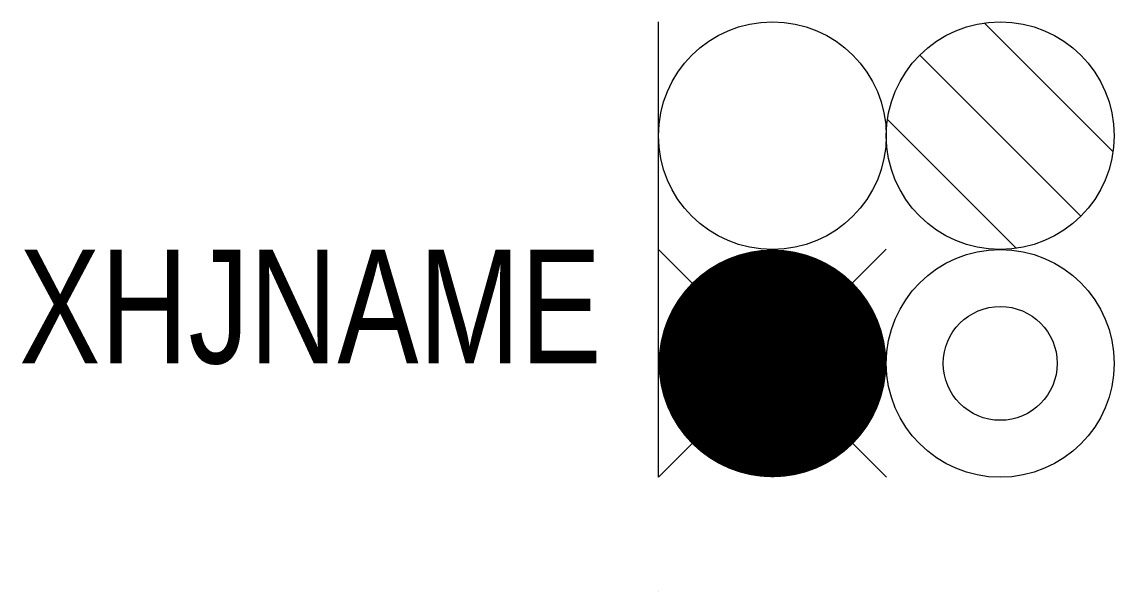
# Model space of a CAD drawing. Header units: millimetres. Extents: x -11.2 to 8, y 0 to 10.
import ezdxf
from ezdxf.enums import TextEntityAlignment as Align

# ---------------------------------------------------------------- set-up
doc = ezdxf.new("R2010")
doc.units = ezdxf.units.MM

msp = doc.modelspace()

# ---------------------------------------------------------------- linework, layer by layer
for p, q in [((0, 2), (0, 10)), ((0, 0.001), (0, -0.001))]:
    msp.add_line(p, q)
at = {"color": 2}
for p, q in [((5.717, 9.98), (7.98, 7.717)), ((4.586, 9.414), (7.414, 6.586)), ((4.02, 8.283), (6.283, 6.02))]:
    msp.add_line(p, q, dxfattribs=at)
at = {"color": 1, "linetype": 'ByBlock', "ltscale": 3}
for p, q in [((0.588, 5.414), (0.002, 6)), ((3.997, 6.005), (3.411, 5.419)), ((0.588, 2.586), (0.002, 2)), ((4.002, 2), (3.416, 2.586))]:
    msp.add_line(p, q, dxfattribs=at)
at = {"color": 1, "const_width": 2}
msp.add_lwpolyline([(1.002, 4, 1), (3.002, 4, 1)], format="xyb", close=True, dxfattribs=at)
at = {"color": 3}
msp.add_circle((2, 8), 2, dxfattribs=at)
at = {"color": 2}
msp.add_circle((6, 8), 2, dxfattribs=at)
for radius in [2, 1]:
    msp.add_circle((6, 4), radius)

# ---------------------------------------------------------------- texts
at = {"width": 0.8}
msp.add_attdef('XHJNAME', text='X4', height=2, dxfattribs=at).set_placement((-1, 4), align=Align.RIGHT)

doc.saveas('drawing.dxf')
